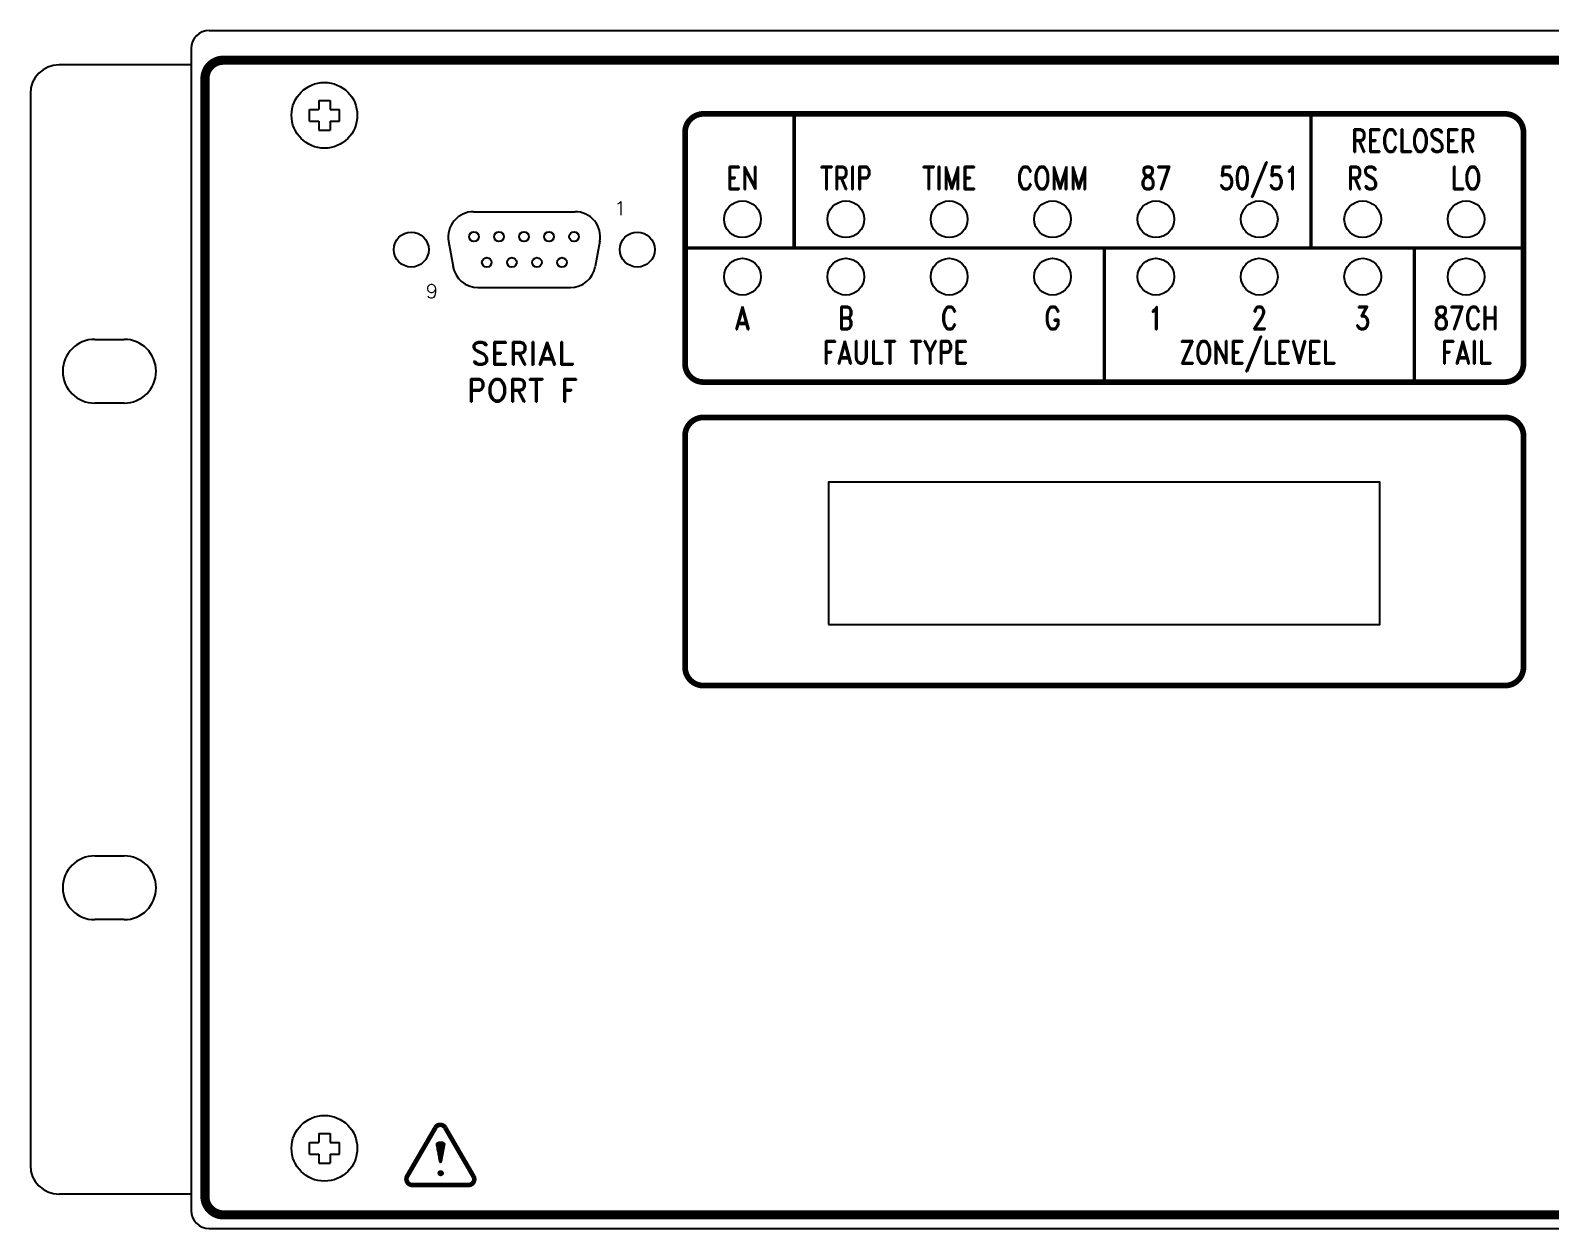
# Model space of a CAD drawing. Extents: x 2.2 to 21.2, y 5.8 to 11.4.
# Drawn here: x 2.25 to 8.86, y 6.14 to 11.36 of the extents above; entities that cross this region are included whole.
import ezdxf
from ezdxf.enums import TextEntityAlignment as Align

# ---------------------------------------------------------------- set-up
doc = ezdxf.new("R2010")
doc.units = 0
doc.header["$MEASUREMENT"] = 0
doc.layers.get('0').update_dxf_attribs({"linetype": 'CONTINUOUS'})
doc.styles.add('ROMAND', font='romand', dxfattribs={"height": 0.15})
doc.styles.add('ROMANS', font='ROMANS')

msp = doc.modelspace()

# ---------------------------------------------------------------- linework, layer by layer
for p, q in [((3.029, 11.36), (20.471, 11.36)), ((2.53, 10.014), (2.658, 10.014)), ((2.658, 9.736), (2.53, 9.736)), ((2.53, 7.764), (2.658, 7.764)), ((2.658, 7.486), (2.53, 7.486)), ((3.029, 6.14), (20.471, 6.14))]:
    msp.add_line(p, q)
at = {"linetype": 'CONTINUOUS'}
for p, q in [((2.95, 11.281), (2.95, 6.219)), ((3.505, 11.0551), (3.505, 11.015)), ((3.505, 11.0551), (3.555, 11.0551)), ((3.555, 11.0551), (3.555, 11.015)), ((3.4649, 10.965), (3.4649, 11.015)), ((3.4649, 11.015), (3.505, 11.015)), ((3.555, 11.015), (3.5951, 11.015)), ((3.5951, 10.965), (3.5951, 11.015)), ((3.4649, 10.965), (3.505, 10.965)), ((3.505, 10.965), (3.505, 10.9249)), ((3.505, 10.9249), (3.555, 10.9249)), ((3.555, 10.965), (3.555, 10.9249)), ((3.555, 10.965), (3.5951, 10.965)), ((3.505, 6.5551), (3.505, 6.515)), ((3.505, 6.5551), (3.555, 6.5551)), ((3.555, 6.5551), (3.555, 6.515)), ((3.4649, 6.465), (3.4649, 6.515)), ((3.4649, 6.515), (3.505, 6.515)), ((3.555, 6.515), (3.5951, 6.515)), ((3.5951, 6.465), (3.5951, 6.515)), ((4.0184, 6.5093), (4.032, 6.4322)), ((4.0193, 6.5043), (4.0193, 6.5111)), ((4.02, 6.5007), (4.02, 6.5115)), ((4.021, 6.495), (4.021, 6.512)), ((4.022, 6.4894), (4.022, 6.5125)), ((4.023, 6.4837), (4.023, 6.513)), ((4.024, 6.478), (4.024, 6.5134)), ((4.025, 6.4724), (4.025, 6.5138)), ((4.026, 6.4667), (4.026, 6.5141)), ((4.027, 6.461), (4.027, 6.5144)), ((4.028, 6.4554), (4.028, 6.5147)), ((4.029, 6.4497), (4.029, 6.5149)), ((4.03, 6.444), (4.03, 6.5151)), ((4.031, 6.4383), (4.031, 6.5153)), ((4.032, 6.4327), (4.032, 6.5154)), ((4.033, 6.431), (4.033, 6.5155)), ((4.034, 6.4305), (4.034, 6.5156)), ((4.035, 6.4303), (4.035, 6.5156)), ((4.036, 6.4303), (4.036, 6.5156)), ((4.037, 6.4305), (4.037, 6.5156)), ((4.038, 6.431), (4.038, 6.5155)), ((4.0523, 6.5093), (4.0386, 6.4322)), ((4.0388, 6.4333), (4.0388, 6.5155)), ((4.04, 6.4398), (4.04, 6.5153)), ((4.041, 6.4454), (4.041, 6.5151)), ((4.042, 6.4511), (4.042, 6.5149)), ((4.043, 6.4567), (4.043, 6.5147)), ((4.044, 6.4624), (4.044, 6.5144)), ((4.045, 6.468), (4.045, 6.5141)), ((4.0458, 6.4728), (4.0458, 6.514)), ((4.047, 6.4793), (4.047, 6.5134)), ((4.048, 6.485), (4.048, 6.513)), ((4.049, 6.4906), (4.049, 6.5126)), ((4.05, 6.4963), (4.05, 6.5123)), ((4.0508, 6.501), (4.0508, 6.5118)), ((4.0515, 6.5048), (4.0515, 6.5114)), ((3.4649, 6.465), (3.505, 6.465)), ((3.505, 6.465), (3.505, 6.4249)), ((3.505, 6.4249), (3.555, 6.4249)), ((3.555, 6.465), (3.555, 6.4249)), ((3.555, 6.465), (3.5951, 6.465)), ((4.028, 6.377), (4.028, 6.386)), ((4.029, 6.3755), (4.029, 6.3875)), ((4.03, 6.3745), (4.03, 6.3885)), ((4.031, 6.3737), (4.031, 6.3893)), ((4.031, 6.3737), (4.031, 6.3892)), ((4.032, 6.3731), (4.032, 6.3899)), ((4.033, 6.3726), (4.033, 6.3903)), ((4.0341, 6.3723), (4.0341, 6.3907)), ((4.0351, 6.3721), (4.0351, 6.3908)), ((4.0361, 6.372), (4.0361, 6.3909)), ((4.037, 6.372), (4.037, 6.3908)), ((4.038, 6.3721), (4.038, 6.3908)), ((4.039, 6.3723), (4.039, 6.3906)), ((4.04, 6.3727), (4.04, 6.3902)), ((4.041, 6.3732), (4.041, 6.3898)), ((4.0422, 6.3739), (4.0422, 6.389)), ((4.043, 6.3747), (4.043, 6.3883)), ((4.044, 6.3758), (4.044, 6.3871)), ((4.045, 6.3773), (4.045, 6.3857))]:
    msp.add_line(p, q, dxfattribs=at)
at = {"extrusion": (0, 1, -1.83691e-16)}
for p, q in [((2.95, 11.21), (2.375, 11.21)), ((2.25, 11.085), (2.25, 6.415)), ((2.95, 6.29), (2.375, 6.29))]:
    msp.add_line(p, q, dxfattribs=at)
at = {"linetype": 'CONTINUOUS'}
for points, const_width in [([(20.49, 6.28), (20.49, 11.15, 0.414214), (20.41, 11.23), (3.09, 11.23, 0.414214), (3.01, 11.15), (3.01, 6.28, 0.414214), (3.09, 6.2), (20.41, 6.2, 0.414214)], 0.04), ([(5.18, 10.9961), (8.67, 10.9961, -0.414214), (8.75, 10.9161), (8.75, 9.9079, -0.414214), (8.67, 9.8279), (5.18, 9.8279, -0.414214), (5.1, 9.9079), (5.1, 10.9161, -0.414214)], 0.025), ([(5.18, 9.6739), (8.67, 9.6739, -0.414214), (8.75, 9.5939), (8.75, 8.5857, -0.414214), (8.67, 8.5057), (5.18, 8.5057, -0.414214), (5.1, 8.5857), (5.1, 9.5939, -0.414214)], 0.025)]:
    msp.add_lwpolyline(points, format="xyb", close=True, dxfattribs=dict(at, const_width=const_width))
at = {"const_width": 0.015}
for points in [[(5.575, 10.412), (5.575, 10.987)], [(7.825, 10.412), (7.825, 10.9961)], [(6.925, 9.8279), (6.925, 10.412)], [(8.275, 9.8279), (8.275, 10.412)]]:
    msp.add_lwpolyline(points, dxfattribs=at)
for points in [[(4.179, 10.57, 0.466308), (4.0707, 10.4409, 0.466308)], [(4.7293, 10.4409, 0.466308), (4.621, 10.57, 0.466308)], [(4.0897, 10.3309, 0.36397), (4.198, 10.24, 0.36397)], [(4.601, 10.24, 0.36397), (4.7093, 10.3309, 0.36397)]]:
    msp.add_lwpolyline(points, format="xyb")
for points in [[(4.179, 10.57), (4.621, 10.57)], [(4.07, 10.441), (4.09, 10.331)], [(4.729, 10.441), (4.709, 10.331)], [(4.198, 10.24), (4.601, 10.24)]]:
    msp.add_lwpolyline(points)
at = {"linetype": 'CONTINUOUS'}
for points, const_width in [([(5.1, 10.412), (8.75, 10.412)], 0.015), ([(3.89, 6.3676), (4.0129, 6.5792)], 0.02), ([(4.179, 6.3676), (4.0562, 6.5792)], 0.02), ([(3.9117, 6.33), (4.1574, 6.33)], 0.02)]:
    msp.add_lwpolyline(points, dxfattribs=dict(at, const_width=const_width))
msp.add_lwpolyline([(5.7249, 8.7711), (8.1249, 8.7711), (8.1249, 9.3911), (5.7249, 9.3911)], close=True)
at = {"linetype": 'CONTINUOUS', "const_width": 0.02}
for points in [[(4.0561, 6.5798, 0.575689), (4.0128, 6.5798, 0.575689)], [(3.8904, 6.3685, 0.563069), (3.9124, 6.3299, 0.563069)], [(4.1573, 6.33, 0.578182), (4.1791, 6.3675, 0.578182)]]:
    msp.add_lwpolyline(points, format="xyb", dxfattribs=at)
for centre, radius in [((3.53, 10.99), 0.1432), ((5.35, 10.537), 0.08), ((5.8, 10.537), 0.08), ((6.25, 10.537), 0.08), ((6.7, 10.537), 0.08), ((7.15, 10.537), 0.08), ((7.6, 10.537), 0.08), ((8.05, 10.537), 0.08), ((8.5, 10.537), 0.08), ((3.908, 10.405), 0.076), ((4.181, 10.461), 0.021), ((4.29, 10.461), 0.021), ((4.399, 10.461), 0.021), ((4.508, 10.461), 0.021), ((4.617, 10.461), 0.021), ((4.892, 10.405), 0.076), ((4.237, 10.349), 0.021), ((4.346, 10.349), 0.021), ((4.455, 10.349), 0.021), ((4.564, 10.349), 0.021), ((5.35, 10.287), 0.08), ((5.8, 10.287), 0.08), ((6.25, 10.287), 0.08), ((6.7, 10.287), 0.08), ((7.15, 10.287), 0.08), ((7.6, 10.287), 0.08), ((8.05, 10.287), 0.08), ((8.5, 10.287), 0.08), ((3.53, 6.49), 0.1432)]:
    msp.add_circle(centre, radius)
at = {"linetype": 'CONTINUOUS'}
msp.add_circle((4.0364, 6.3815), 0.00949, dxfattribs=at)
for centre, radius, start, end in [((3.029, 11.281), 0.079, 90, 180), ((2.375, 11.085), 0.125, 90, 180), ((2.53, 9.875), 0.139, 90, 270), ((2.658, 9.875), 0.139, 270, 90), ((2.53, 7.625), 0.139, 90, 270), ((2.658, 7.625), 0.139, 270, 90), ((2.375, 6.415), 0.125, 180, 270), ((3.029, 6.219), 0.079, 180, 270)]:
    msp.add_arc(centre, radius, start, end)
for centre, radius, start, end in [((4.0207, 6.5093), 0.00229, 114.49541, 180.06965), ((4.0357, 6.4836), 0.0321, 60.12008, 119.73686), ((4.0505, 6.5099), 0.00185, 340.81126, 53.76366), ((4.034, 6.4327), 0.002, 190.0021, 236.70481), ((4.0354, 6.4347), 0.00443, 235.16113, 301.44945), ((4.0366, 6.4326), 0.002, 303.18371, 349.95683)]:
    msp.add_arc(centre, radius, start, end, dxfattribs=at)

# ---------------------------------------------------------------- texts
at = {"style": 'ROMAND', "width": 0.8}
for s, p in [('RECLOSER', (8.2706, 10.8294)), ('50/51', (7.6, 10.667)), ('EN', (5.35, 10.667)), ('TRIP', (5.8, 10.667)), ('TIME', (6.25, 10.667)), ('COMM', (6.7, 10.667)), ('87', (7.15, 10.667)), ('RS', (8.05, 10.667)), ('LO', (8.5, 10.667)), ('A', (5.35, 10.057)), ('B', (5.8, 10.057)), ('C', (6.25, 10.057)), ('G', (6.7, 10.057)), ('1', (7.15, 10.057)), ('2', (7.6, 10.057)), ('3', (8.05, 10.057)), ('87CH', (8.5, 10.057)), ('FAULT TYPE', (6.0162, 9.9074)), ('ZONE/LEVEL', (7.5912, 9.9074)), ('FAIL', (8.5, 9.9074))]:
    msp.add_text(s, height=0.1, dxfattribs=at).set_placement(p, align=Align.CENTER)
at = {"linetype": 'CONTINUOUS'}
for s, height, style, p in [('1', 0.06, 'ROMANS', (4.818, 10.5552)), ('9', 0.06, 'ROMANS', (3.9978, 10.1938)), ('SERIAL', 0.1, 'ROMAND', (4.3908, 9.9029)), ('PORT F', 0.1, 'ROMAND', (4.3921, 9.7421))]:
    msp.add_text(s, height=height, dxfattribs=dict(at, style=style)).set_placement(p, align=Align.CENTER)

doc.saveas('drawing.dxf')
